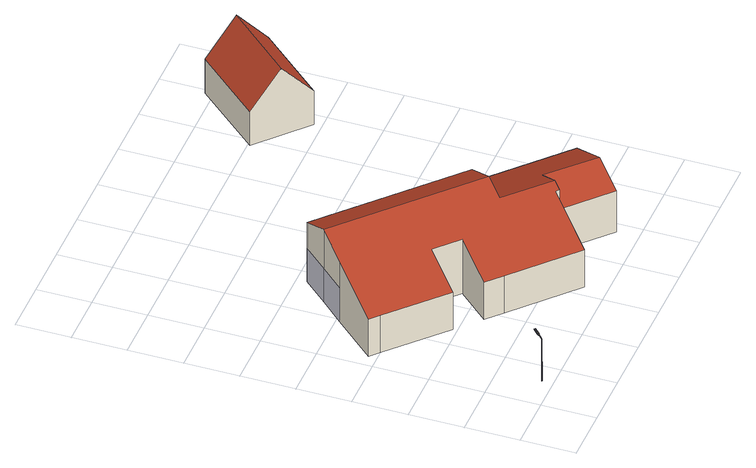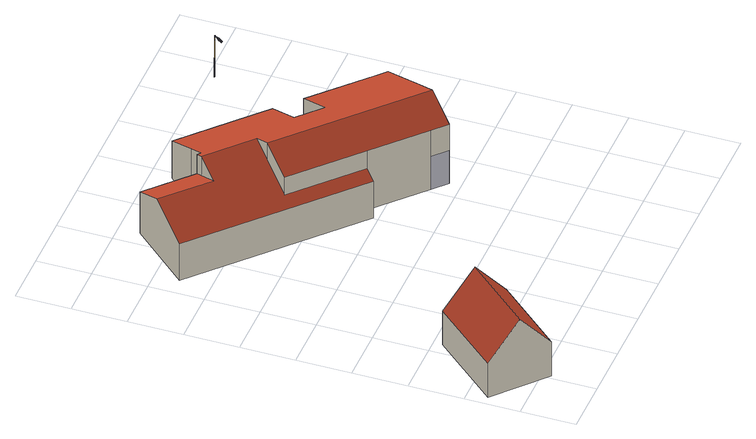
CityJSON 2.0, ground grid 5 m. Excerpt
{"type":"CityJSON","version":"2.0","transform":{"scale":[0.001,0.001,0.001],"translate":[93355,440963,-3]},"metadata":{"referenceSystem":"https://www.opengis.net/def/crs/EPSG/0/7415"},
"CityObjects":{
"cityfurniture1":{"type":"CityFurniture","attributes":{"Lichtpunttype":"Straatverlichting","Brondatum":"12-06-2019","Buurt_nummer":"62","Masttype":"MAST 6M LPH 6M ST VERJ D89 B1","Lamptype":"SON PRO E 50W E27","Buurtnaam":"Hillegersberg Noord","Nummer":"4","Geplaatst_op":"01-01-1998","Wijknummer":"6","Nivo":"0","Datum_laatste_mutatie":"07-06-2019","Straatnaam":"Wilgenoord","Thema":"Lichtmasten","Beheerobject":"23442/OVL-004","Armatuurtype":"490 SGS 203 1X SON 50W <NB>","Objecthoogte":"6","Klasse":"Tertiaire weg","Wijknaam":"Hillegersberg-Schiebroek","class":"Paal","function":"Lichtmast"},"geometry":[{"type":"MultiSurface","lod":"2","boundaries":[[[0,1,2,3,4,5]],[[6,7,8,9,10,11]],[[12,13,14,15,16,17]],[[18,19,20,21,22,23]],[[16,15,14,24,25,26]],[[11,10,9,27,28,29]],[[30,31,20,19,18,32]],[[23,22,21,33,34,35]],[[36,37,38,39]],[[40,41,42,31,30,32]],[[43,44,45,46,47,48]],[[14,49,50,24]],[[51,52,53,54]],[[55,56,45,44,43,57]],[[20,58,59,21]],[[49,60,61,50]],[[62,48,52,51]],[[26,25,24,2,1,0]],[[63,64,65,8,7,6]],[[9,66,67,27]],[[68,69,56,55,57,70]],[[71,5,72,73]],[[74,75,76,66]],[[61,77,78,79]],[[77,80,81,78]],[[82,71,73,83]],[[46,84,36,85]],[[37,82,83,38]],[[48,47,46,85,86,52]],[[80,6,11,81]],[[8,74,66,9]],[[87,88,89,90]],[[50,61,79,91]],[[85,36,39,92]],[[93,94,95,96]],[[97,98,99,100]],[[60,101,77,61]],[[102,23,35,103]],[[75,87,90,76]],[[24,50,91,2]],[[96,95,104,105]],[[59,96,105,106]],[[107,16,26,108]],[[109,63,6,80]],[[21,59,106,33]],[[95,51,54,104]],[[110,111,112,113]],[[88,32,18,89]],[[81,11,29,114]],[[98,115,116,99]],[[2,91,117,3]],[[94,62,51,95]],[[79,78,118,119]],[[52,86,85,92,120,53]],[[76,90,111,110]],[[27,67,121,122]],[[67,110,113,121]],[[66,76,110,67]],[[111,102,103,112]],[[123,124,125,126]],[[127,128,71,82]],[[90,89,102,111]],[[91,79,119,117]],[[115,107,108,116]],[[129,130,131,132]],[[58,93,96,59]],[[133,134,135,136]],[[124,137,138,125]],[[139,17,16,107]],[[84,140,37,36]],[[140,127,82,37]],[[101,109,80,77]],[[141,142,40,143]],[[144,141,143,145]],[[146,147,148,149]],[[13,150,49,14]],[[151,152,142,141]],[[136,135,153,154]],[[78,81,114,118]],[[89,18,23,102]],[[128,0,5,71]],[[135,144,145,153]],[[155,156,157,158]],[[159,160,98,97]],[[161,151,141,144]],[[162,57,43,163]],[[164,165,94,93]],[[147,166,167,148]],[[168,169,170,171]],[[31,172,58,20]],[[145,143,88,87]],[[56,97,100,45]],[[150,173,60,49]],[[132,131,174,175]],[[154,153,75,74]],[[176,177,123,178]],[[171,170,165,164]],[[156,179,180,157]],[[163,43,48,62]],[[153,145,87,75]],[[169,181,162,170]],[[166,155,158,167]],[[181,70,57,162]],[[182,168,171,183]],[[45,100,84,46]],[[184,133,136,185]],[[173,186,101,60]],[[186,187,109,101]],[[188,139,107,115]],[[42,183,172,31]],[[170,162,163,165]],[[116,108,128,127]],[[108,26,0,128]],[[99,116,127,140]],[[165,163,62,94]],[[69,159,97,56]],[[160,188,115,98]],[[143,40,32,88]],[[172,164,93,58]],[[187,189,63,109]],[[65,154,74,8]],[[183,171,164,172]],[[100,99,140,84]],[[190,191,192,193]],[[194,195,196,197]],[[198,199,200,201]],[[177,202,124,123]],[[203,204,168,182]],[[205,206,207,208,209,210]],[[211,212,202,177]],[[213,214,215,216]],[[217,210,209,218]],[[219,220,221,222]],[[223,213,216,224]],[[225,190,193,226]],[[220,227,228,221]],[[227,229,230,228]],[[231,232,155,166]],[[206,223,224,207]],[[233,203,182,234]],[[235,236,237,238]],[[239,240,241,242]],[[202,243,137,124]],[[191,194,197,192]],[[195,244,245,196]],[[246,231,166,147]],[[175,174,70,181]],[[245,247,201,248,249,250]],[[179,251,252,253,254,180]],[[152,255,233,234,256,142]],[[257,239,242,258]],[[214,235,238,215]],[[259,198,201,247,245,244]],[[260,261,184,185,262,189]],[[263,226,264,265,266,267]],[[268,211,177,176]],[[269,246,147,146]],[[270,267,266,243]],[[212,270,243,202]],[[271,268,176,252]],[[272,273,233,255,152,274]],[[275,276,277,184,261,260]],[[278,175,181,169]],[[279,280,179,156]],[[234,182,183,42]],[[281,271,252,251,179,280]],[[282,283,130,129]],[[256,234,42,41,40,142]],[[284,282,129,285]],[[126,125,186,173]],[[137,275,260,138]],[[232,279,156,155]],[[204,278,169,168]],[[243,266,275,137]],[[286,287,288,289]],[[290,291,159,69]],[[265,264,277,276,275,266]],[[292,274,152,151]],[[293,294,13,12,17,295]],[[192,197,296,287]],[[297,292,151,161]],[[296,298,292,297]],[[277,289,133,184]],[[226,193,286,264]],[[287,296,297,288]],[[197,196,298,296]],[[196,245,250,298]],[[193,192,287,286]],[[298,250,274,292]],[[291,299,160,159]],[[264,286,289,277]],[[289,288,134,133]],[[149,148,291,290]],[[273,300,203,233]],[[125,138,187,186]],[[157,180,295,301]],[[302,301,139,188]],[[158,157,301,302]],[[167,158,302,299]],[[288,297,161,134]],[[262,185,65,64,63,189]],[[134,161,144,135]],[[138,260,189,187]],[[185,136,154,65]],[[299,302,188,160]],[[301,295,17,139]],[[148,167,299,291]],[[303,126,173,150]],[[304,285,305,306]],[[305,132,175,278]],[[249,248,273,272,274,250]],[[300,306,204,203]],[[200,307,304,308]],[[178,123,126,303]],[[201,200,308,248]],[[294,303,150,13]],[[252,176,178,253]],[[248,308,300,273]],[[254,253,294,293,295,180]],[[307,284,285,304]],[[285,129,132,305]],[[309,217,218,310]],[[253,178,303,294]],[[308,304,306,300]],[[306,305,278,204]],[[117,119,311,312]],[[29,28,27,122,313,314]],[[53,120,92,315,316,317]],[[314,313,122,318,319,320]],[[3,117,312,321]],[[258,242,270,212]],[[112,103,322,323]],[[54,53,317,324]],[[113,112,323,325]],[[104,54,324,326]],[[106,105,327,328]],[[242,241,267,270]],[[329,257,258,330]],[[5,4,3,321,331,72]],[[105,104,326,327]],[[35,34,33,332,333,334]],[[103,35,334,322]],[[33,106,328,332]],[[229,335,336,230]],[[337,225,226,263,267,241]],[[216,215,338,339]],[[340,341,231,246]],[[341,342,232,231]],[[39,38,343,344]],[[338,345,282,284]],[[342,346,279,232]],[[224,216,339,199]],[[38,83,347,343]],[[207,224,199,198]],[[222,221,340,348]],[[92,39,344,315]],[[83,73,349,347]],[[350,351,352,353,354,355]],[[336,355,354,346]],[[353,352,271,281,280,354]],[[346,354,280,279]],[[345,356,283,282]],[[215,238,345,338]],[[221,228,341,340]],[[238,237,356,345]],[[72,331,321,357,358,359]],[[352,360,268,271]],[[351,361,360,352]],[[362,309,310,363]],[[335,364,355,336]],[[360,330,211,268]],[[330,258,212,211]],[[228,230,342,341]],[[365,146,149,366,131,130]],[[208,207,198,259,244,209]],[[361,329,330,360]],[[367,368,369,370]],[[368,362,363,369]],[[230,336,346,342]],[[218,209,244,195]],[[371,219,222,372,237,236]],[[372,222,348,373,356,237]],[[374,375,239,257]],[[376,374,257,329]],[[240,377,370,225,337,241]],[[339,338,284,307]],[[363,310,194,191]],[[375,378,240,239]],[[379,376,329,361]],[[348,340,246,269]],[[366,149,290,380,174,131]],[[369,363,191,190]],[[310,218,195,194]],[[378,381,367,370,377,240]],[[380,290,69,68,70,174]],[[364,382,383,351,350,355]],[[383,379,361,351]],[[370,369,190,225]],[[199,339,307,200]],[[384,220,219,385]],[[385,219,371,236,386,387]],[[318,388,325,323,322,334,333,332,328,327,326,324,317,316,315,344,343,347,349,359,358,357,389,390,391,392,320,319]],[[311,393,391,390]],[[312,311,390,389]],[[386,236,235,394]],[[356,373,348,269,395,283]],[[393,396,392,391]],[[397,398,399,206,205,210]],[[400,397,210,217]],[[395,269,146,365,130,283]],[[401,229,227,402]],[[403,404,400,405]],[[404,400,217,309]],[[406,385,384,407]],[[376,379,408,409]],[[402,227,220,384]],[[410,411,214,213]],[[399,412,223,206]],[[412,410,213,223]],[[413,414,415,416]],[[394,235,214,411]],[[417,362,368,418]],[[419,418,417,420]],[[335,229,401,421]],[[404,309,362,417]],[[411,410,412,399,398,397,400,404,417,418,422,423,424,415,414,409,408,425,426,427,421,401,402,384,385,387,386,394]],[[364,335,421,427]],[[416,415,424,428]],[[424,378,375,415]],[[383,382,364,427,426,425]],[[422,367,381,378,424,423]],[[415,375,374,414]],[[374,376,409,414]],[[424,423,429,428]],[[430,429,423,422]],[[418,368,367,422]],[[379,383,425,408]],[[431,427,426,425,432,433]],[[434,399,412,435]],[[407,384,402,436]],[[432,425,408,437]],[[438,409,414,413]],[[420,417,404,403]],[[439,401,421,440]],[[440,421,427,431]],[[435,412,410,441]],[[442,411,394,443]],[[437,408,409,438]],[[441,410,411,442]],[[405,400,397,444]],[[406,445,446,386,387,385]],[[436,402,401,439]],[[443,394,386,446]],[[434,447,444,397,398,399]],[[430,422,418,419]],[[122,121,388,318]],[[121,113,325,388]],[[114,29,314,396]],[[73,72,359,349]],[[118,114,396,393]],[[321,312,389,357]],[[119,118,393,311]],[[396,314,320,392]],[[448,449,450,451]],[[452,453,454,455]],[[456,457,458]],[[459,460,461]],[[462,463,464]],[[465,466,467]],[[451,450,468,469]],[[470,452,455,471]],[[472,473,474,475]],[[476,470,477,478,479]],[[480,481,482,483]],[[484,458,485,472,473,486,487,488,489]],[[490,475,474,491,492,493,469,468,494,495,496]],[[485,472,475,490]],[[497,498,499,478,477,500]],[[476,501,502,503,488,487,486,473,472,485,456,453,452,470]],[[487,488,504,493,492]],[[466,459,505,506,507]],[[466,508,509]],[[459,462,449,448]],[[501,510,502]],[[465,511,512]],[[513,465,512,514,462,464,515]],[[516,517,497,498]],[[518,462,514]],[[453,456,519,454]],[[473,486,491,474]],[[459,448,451,505]],[[503,510,489]],[[489,520,521,510]],[[456,485,490,496,519]],[[470,471,500,477]],[[498,516,522,499]],[[448,459,466,467,449]],[[466,465,513,515,464,462,459]],[[482,473,486,483]],[[489,503,488]],[[523,466,508]],[[521,501,476]],[[466,509,459]],[[460,459,466]],[[452,457,453]],[[510,501,521]],[[502,501,524,525]],[[463,461,460,523,508,509]],[[510,503,502]],[[503,502,525,526]],[[466,465,508]],[[459,463,462]],[[527,452,470]],[[508,465,513]],[[528,458,457,527]],[[498,497,529,507,506,499]],[[460,466,523]],[[463,459,509]],[[457,452,527]],[[458,456,485]],[[512,514,518,487,486,473,472,511]],[[459,461,463]],[[471,455,454,519,496,495,529,497,517,497,500]],[[462,464,515,513,465,467,449]],[[486,487,492,491]],[[449,467,494,468,450]],[[528,520,489,484,458]],[[467,466,507,529,495,494]],[[488,503,526,504]],[[520,528,527,470,476,521]],[[463,509,508,513,515,464]],[[457,456,453]],[[451,469,493,504,526,525,524,479,478,499,522,499,506,505]],[[501,476,479,524]],[[530,531,532,533]],[[533,534,535,532]],[[536,537,538,533,532,539]],[[538,540,534,533]],[[541,542,543,544,540,538,537]],[[545,531,530,546]],[[547,548,549,536,539,550,551]],[[532,535,550,539]],[[541,549,548,542]],[[532,531,545,552,553,535]],[[537,536,549,541]],[[554,555,546,530,533,534]]]}]},
"building1":{"type":"Building","attributes":{"yearOfConstruction":1983,"hoogste_bouwlaag":1,"statusOmschr":"Pand in gebruik","aantalBouwlagen":2,"laagste_bouwlaag":0,"typeOmschr":"vrijstaand","class":"Pand"},"address":[{"CountryName":"Nederland","LocalityName":"Rotterdam","ThoroughfareNumber":"18","ThoroughfareName":"Wilgenoord","PostalCode":"3054AW"}],"geometry":[{"type":"Solid","lod":"2","boundaries":[[[[556,557,558,559,560,561,562,563,564,565,566,567,568,569,570,571,572,573]],[[574,575,576,577,578]],[[579,575,574,580,581,582,583,584,585]],[[586,587,588,589,590,591]],[[592,593,594,579,585,590,589,595,596,597,598,599,600,601,602,603,604]],[[567,566,605,606]],[[568,567,606,607]],[[569,568,607,608]],[[579,594,577,576]],[[575,579,576]],[[583,582,586,591]],[[608,607,588,587]],[[582,570,569,608,587,586]],[[591,590,584,583]],[[590,585,584]],[[607,606,589,588]],[[606,605,595,589]],[[605,566,565,596,595]],[[577,594,593,556,573,578]],[[593,592,557,556]],[[592,604,558,557]],[[604,603,559,558]],[[603,602,560,559]],[[561,560,602,601]],[[601,600,599,562,561]],[[599,598,563,562]],[[598,597,564,563]],[[597,596,565,564]],[[571,570,582,581]],[[572,571,581,580]],[[580,574,578,573,572]]]],"semantics":{"surfaces":[{"type":"GroundSurface"},{"type":"RoofSurface"},{"type":"ClosureSurface"},{"type":"WallSurface"}],"values":[[0,1,1,1,1,2,2,2,3,3,3,3,3,3,3,3,3,3,3,3,3,3,3,3,3,3,3,3,3,3,3]]}}]},
"building2":{"type":"Building","attributes":{"yearOfConstruction":1881,"statusOmschr":"Pand in gebruik","aantalBouwlagen":1,"class":"Pand"},"address":[{"CountryName":"Nederland","LocalityName":"Rotterdam"}],"geometry":[{"type":"Solid","lod":"2","boundaries":[[[[609,610,611,612]],[[613,614,615,616]],[[617,618,614,613]],[[616,615,610,609]],[[615,614,618,611,610]],[[612,611,618,617]],[[616,609,612,617,613]]]],"semantics":{"surfaces":[{"type":"GroundSurface"},{"type":"RoofSurface"},{"type":"WallSurface"}],"values":[[0,1,1,2,2,2,2]]}}]}
},
"vertices":[
[2496,915,5779],[2496,914,5782],[2495,913,5784],[2509,929,5792],[2510,930,5789],[2510,930,5787],[2487,883,5790],[2488,881,5790],[2490,879,5791],[2505,895,5802],[2502,897,5801],[2501,899,5801],[2461,874,5746],[2459,873,5748],[2471,886,5762],[2471,886,5760],[2473,888,5758],[2461,875,5744],[2522,887,5788],[2523,887,5786],[2524,888,5784],[2537,904,5792],[2537,903,5794],[2537,903,5796],[2483,899,5774],[2483,900,5772],[2484,901,5770],[2519,912,5810],[2517,914,5810],[2516,916,5809],[2510,873,5776],[2511,874,5774],[2509,872,5778],[2551,920,5797],[2551,920,5799],[2551,919,5802],[2523,923,5774],[2519,927,5776],[2532,942,5780],[2536,938,5778],[2497,858,5766],[2498,859,5764],[2499,860,5762],[2506,890,5758],[2505,893,5758],[2503,894,5757],[2515,907,5766],[2516,905,5767],[2518,903,5767],[2469,883,5766],[2481,897,5778],[2534,914,5776],[2530,917,5774],[2544,932,5778],[2547,929,5780],[2494,880,5747],[2492,881,5746],[2496,878,5747],[2525,890,5779],[2538,905,5787],[2468,880,5770],[2481,894,5782],[2521,899,5769],[2474,868,5777],[2475,866,5777],[2477,864,5777],[2508,892,5801],[2524,909,5809],[2484,869,5734],[2482,870,5734],[2486,867,5734],[2512,930,5782],[2524,946,5792],[2526,945,5787],[2495,876,5790],[2499,874,5788],[2513,890,5799],[2482,890,5786],[2496,906,5796],[2495,910,5793],[2484,887,5788],[2498,903,5799],[2515,929,5778],[2529,944,5783],[2511,910,5767],[2527,921,5773],[2529,920,5773],[2503,872,5786],[2506,871,5782],[2520,887,5793],[2517,888,5796],[2494,912,5788],[2540,935,5778],[2525,892,5775],[2524,896,5771],[2536,910,5778],[2538,907,5782],[2488,885,5747],[2484,887,5748],[2495,899,5760],[2499,897,5758],[2469,876,5773],[2534,903,5801],[2549,919,5806],[2550,925,5783],[2551,922,5787],[2552,920,5792],[2476,889,5754],[2487,901,5766],[2471,872,5775],[2527,906,5808],[2531,904,5805],[2546,921,5810],[2543,923,5813],[2512,919,5808],[2480,888,5751],[2491,901,5762],[2508,928,5796],[2510,923,5805],[2509,925,5801],[2541,934,5778],[2538,926,5815],[2534,929,5816],[2437,845,5719],[2437,840,5722],[2447,851,5740],[2446,855,5738],[2503,914,5771],[2499,915,5775],[2465,836,5688],[2463,840,5687],[2469,848,5704],[2472,843,5705],[2458,835,5744],[2463,833,5742],[2473,845,5760],[2469,847,5761],[2438,835,5723],[2448,846,5742],[2465,877,5741],[2506,913,5769],[2482,844,5755],[2486,845,5751],[2494,857,5770],[2478,844,5758],[2490,858,5773],[2459,844,5687],[2455,847,5687],[2462,855,5704],[2466,851,5704],[2457,871,5751],[2472,832,5738],[2475,833,5735],[2486,859,5775],[2481,861,5777],[2445,849,5689],[2441,849,5691],[2448,857,5709],[2452,857,5707],[2478,873,5734],[2474,876,5736],[2468,832,5740],[2499,874,5748],[2510,886,5760],[2513,879,5766],[2512,882,5762],[2450,849,5688],[2457,856,5705],[2491,854,5741],[2490,858,5738],[2501,870,5751],[2502,866,5754],[2512,875,5770],[2456,866,5755],[2477,856,5720],[2480,852,5721],[2431,841,5697],[2430,836,5699],[2438,849,5717],[2437,847,5693],[2443,855,5711],[2489,863,5736],[2490,850,5744],[2501,863,5758],[2454,838,5744],[2465,850,5762],[2457,863,5758],[2458,858,5760],[2469,876,5738],[2461,854,5761],[2430,803,5658],[2435,801,5658],[2439,806,5681],[2434,808,5681],[2440,801,5657],[2445,802,5656],[2449,806,5678],[2444,806,5680],[2452,807,5654],[2455,811,5653],[2459,815,5673],[2457,812,5675],[2429,831,5701],[2481,839,5729],[2481,843,5726],[2447,802,5611],[2449,803,5611],[2449,804,5632],[2448,803,5633],[2447,801,5633],[2445,800,5611],[2423,829,5678],[2423,825,5680],[2454,812,5610],[2454,817,5610],[2455,818,5631],[2455,813,5631],[2441,798,5611],[2442,799,5634],[2448,831,5610],[2443,834,5610],[2444,834,5630],[2448,832,5630],[2452,807,5611],[2453,808,5632],[2425,806,5658],[2430,811,5682],[2438,835,5610],[2439,836,5631],[2433,836,5610],[2434,837,5631],[2445,843,5669],[2440,843,5670],[2478,836,5732],[2488,848,5748],[2453,822,5610],[2451,827,5610],[2451,828,5630],[2454,823,5631],[2417,811,5634],[2419,807,5635],[2422,810,5658],[2420,814,5658],[2430,826,5703],[2449,803,5655],[2453,809,5677],[2450,841,5669],[2455,810,5676],[2462,818,5695],[2461,817,5696],[2459,815,5697],[2435,845,5694],[2434,844,5695],[2441,852,5714],[2442,853,5713],[2477,835,5733],[2486,846,5750],[2416,816,5634],[2419,819,5657],[2451,806,5655],[2451,842,5744],[2451,840,5744],[2463,852,5761],[2428,814,5682],[2436,818,5704],[2434,820,5704],[2433,822,5703],[2427,815,5681],[2425,834,5677],[2454,839,5668],[2424,820,5681],[2428,838,5675],[2468,825,5716],[2469,827,5714],[2467,824,5717],[2441,831,5724],[2442,829,5725],[2444,827,5725],[2481,848,5723],[2436,843,5672],[2431,841,5673],[2430,839,5674],[2460,830,5669],[2457,834,5669],[2461,825,5670],[2466,831,5689],[2440,815,5703],[2445,813,5703],[2453,822,5723],[2448,824,5724],[2474,860,5719],[2469,863,5720],[2462,822,5719],[2451,863,5730],[2449,862,5732],[2452,865,5729],[2450,813,5701],[2458,822,5722],[2455,814,5699],[2465,865,5721],[2472,830,5711],[2456,866,5726],[2460,867,5723],[2447,859,5735],[2466,827,5691],[2473,838,5707],[2473,834,5709],[2461,821,5672],[2465,822,5693],[2436,797,5611],[2437,798,5634],[2523,942,5806],[2522,944,5802],[2532,931,5815],[2531,932,5815],[2933,1380,5887],[2935,1379,5887],[2937,1377,5887],[2928,1375,5925],[2926,1377,5924],[2925,1378,5924],[2523,945,5797],[2943,1365,5915],[2940,1367,5919],[2941,1374,5889],[2937,1369,5922],[2943,1370,5892],[2945,1368,5896],[2945,1365,5901],[2416,821,5634],[2419,824,5656],[2524,946,5794],[2945,1365,5906],[2945,1365,5908],[2945,1365,5911],[2428,835,5610],[2429,836,5631],[2424,808,5658],[2458,821,5651],[2457,816,5652],[2446,837,5650],[2442,839,5650],[2437,840,5651],[2926,1387,5889],[2929,1384,5887],[2457,826,5650],[2432,839,5652],[2922,1389,5892],[2450,834,5650],[2919,1390,5896],[2423,832,5632],[2421,829,5632],[2424,832,5654],[2426,835,5653],[2427,836,5653],[2424,833,5632],[2453,830,5650],[2917,1391,5906],[2917,1391,5903],[2917,1391,5901],[2420,829,5655],[2418,826,5633],[2431,797,5611],[2432,798,5634],[2424,832,5611],[2460,842,5687],[2467,850,5704],[2422,802,5611],[2426,799,5611],[2427,800,5635],[2423,803,5635],[2449,829,5610],[2449,830,5630],[2452,833,5650],[2415,816,5611],[2416,811,5611],[2416,821,5611],[2421,805,5635],[2419,806,5611],[2417,825,5611],[2475,859,5720],[2420,804,5611],[2422,831,5611],[2420,829,5611],[2443,834,5340],[2448,831,5340],[2451,827,5340],[2449,829,5340],[2932,1372,5924],[2916,1390,5911],[2917,1388,5915],[2919,1385,5919],[2922,1382,5922],[2525,939,5810],[2453,822,5340],[2455,836,5669],[2528,937,5813],[2445,800,5340],[2447,802,5340],[2449,803,5340],[2441,798,5340],[2433,836,5340],[2438,835,5340],[2438,769,1314],[2436,797,5340],[2449,771,1314],[2466,852,1314],[2456,858,1314],[2417,825,5340],[2416,821,5340],[2454,812,5340],[2454,817,5340],[2452,807,5340],[2387,814,1314],[2415,816,5340],[2416,811,5340],[2389,801,1314],[2431,797,5340],[2426,799,5340],[2413,774,1314],[2425,769,1314],[2428,835,5340],[2422,802,5340],[2420,804,5340],[2419,806,5340],[2420,829,5340],[2422,831,5340],[2424,832,5340],[2395,790,1314],[2399,785,1314],[2403,781,1314],[2409,856,1314],[2399,848,1314],[2403,852,1314],[2470,784,1314],[2478,795,1314],[2444,863,1314],[2392,837,1314],[2388,825,1314],[2432,864,1314],[2420,861,1314],[2481,807,1314],[2482,819,1314],[2480,831,1314],[2461,777,1314],[2470,847,1314],[2474,843,1314],[2466,780,1314],[2956,1296,5884],[2929,1265,5877],[2931,1263,5877],[2958,1294,5884],[3225,1819,5968],[3036,1606,5920],[3033,1608,5920],[3222,1822,5968],[2848,1393,5872],[3068,1588,5833],[2880,1375,5780],[3347,1738,5984],[2891,1331,5962],[2903,1317,5956],[2938,1276,5925],[2915,1303,5945],[2911,1300,5925],[2830,1372,5925],[3238,1834,5984],[2820,1361,5877],[2929,1261,5877],[2930,1262,5873],[3239,1835,5972],[3236,1837,5972],[2837,1350,5866],[2839,1349,5866],[2836,1346,5865],[2835,1347,5865],[3347,1739,5972],[3241,1838,5972],[3352,1740,5972],[3350,1737,5972],[2916,1284,5831],[2841,1351,5831],[2840,1350,5844],[2916,1284,5844],[2908,1350,5780],[2822,1364,5866],[2914,1282,5866],[2917,1280,5866],[2931,1267,5866],[2935,1327,5780],[2820,1361,5865],[2912,1279,5865],[2914,1277,5865],[2930,1263,5865],[2818,1359,5877],[2815,1362,5877],[2817,1363,5865],[3238,1840,5980],[3349,1741,5980],[3352,1739,5980],[3238,1840,5972],[3333,1723,5968],[3145,1510,5920],[2957,1297,5872],[2933,1266,5866],[3349,1736,5984],[3351,1738,5984],[3240,1836,5984],[2860,1352,5945],[2888,1327,5945],[3123,1539,5833],[2836,1349,5881],[2834,1347,5918],[2856,1348,5925],[2913,1276,5918],[2884,1323,5925],[3347,1739,5980],[3236,1837,5980],[2915,1279,5881],[2845,1395,5872],[3305,1755,5872],[3311,1752,5886],[3350,1737,5980],[2876,1341,5956],[3336,1721,5968],[3147,1508,5920],[2959,1295,5872],[3256,1801,5886],[3260,1795,5872],[3237,1839,5984],[2765,1265,5823],[2840,1198,5823],[2839,1197,5845],[2763,1264,5845],[2838,1348,5865],[2914,1281,5865],[2839,1192,5844],[2760,1263,5844],[2762,1265,5845],[2841,1195,5845],[2837,1350,5865],[2756,1258,5907],[2835,1348,5918],[2838,1351,5881],[2839,1352,5866],[2918,1286,5831],[2842,1353,5831],[2917,1281,5881],[2915,1278,5918],[2835,1188,5907],[2916,1279,5865],[2918,1282,5866],[2917,1285,5844],[2916,1284,5866],[2840,1350,5866],[2841,1352,5844],
[19520,5870,923],[18358,4612,923],[15910,1960,923],[10366,7066,923],[8940,8380,923],[11580,11250,923],[9450,13220,923],[6800,10350,923],[1802,14963,923],[960,15740,923],[4520,19600,923],[6522,21732,923],[8654,24003,923],[9933,22824,923],[14340,18760,923],[15150,19640,923],[28580,7270,923],[23750,1970,923],[25817,4238,6756],[21919,7902,6757],[20399,6253,5726],[19805,5608,5313],[23750,1970,5312],[20399,6253,7790],[28580,7270,4822],[15150,19640,4828],[14340,18760,5392],[20041,13506,5390],[17933,11218,6858],[16593,9764,7790],[14340,18760,7254],[9933,22824,7254],[8654,24003,7253],[6522,21732,8718],[17933,11218,8718],[20041,13506,7254],[18358,4612,6575],[19520,5870,7378],[19805,5608,7378],[4520,19600,7347],[960,15740,4886],[1802,14963,4885],[6800,10350,4882],[9450,13220,6714],[9754,12939,6713],[11580,11250,6711],[8940,8380,4883],[10366,7066,4883],[15910,1960,4883],[4520,19600,4536],[6522,21732,4498],[8654,24003,4453],[9933,22824,4452],
[34160,36790,725],[28810,30790,725],[24310,34830,725],[29650,40790,725],[31890,38803,7919],[26530,32837,7881],[28810,30790,4288],[34160,36790,4362],[29650,40790,4349],[24310,34830,4324]
]}
